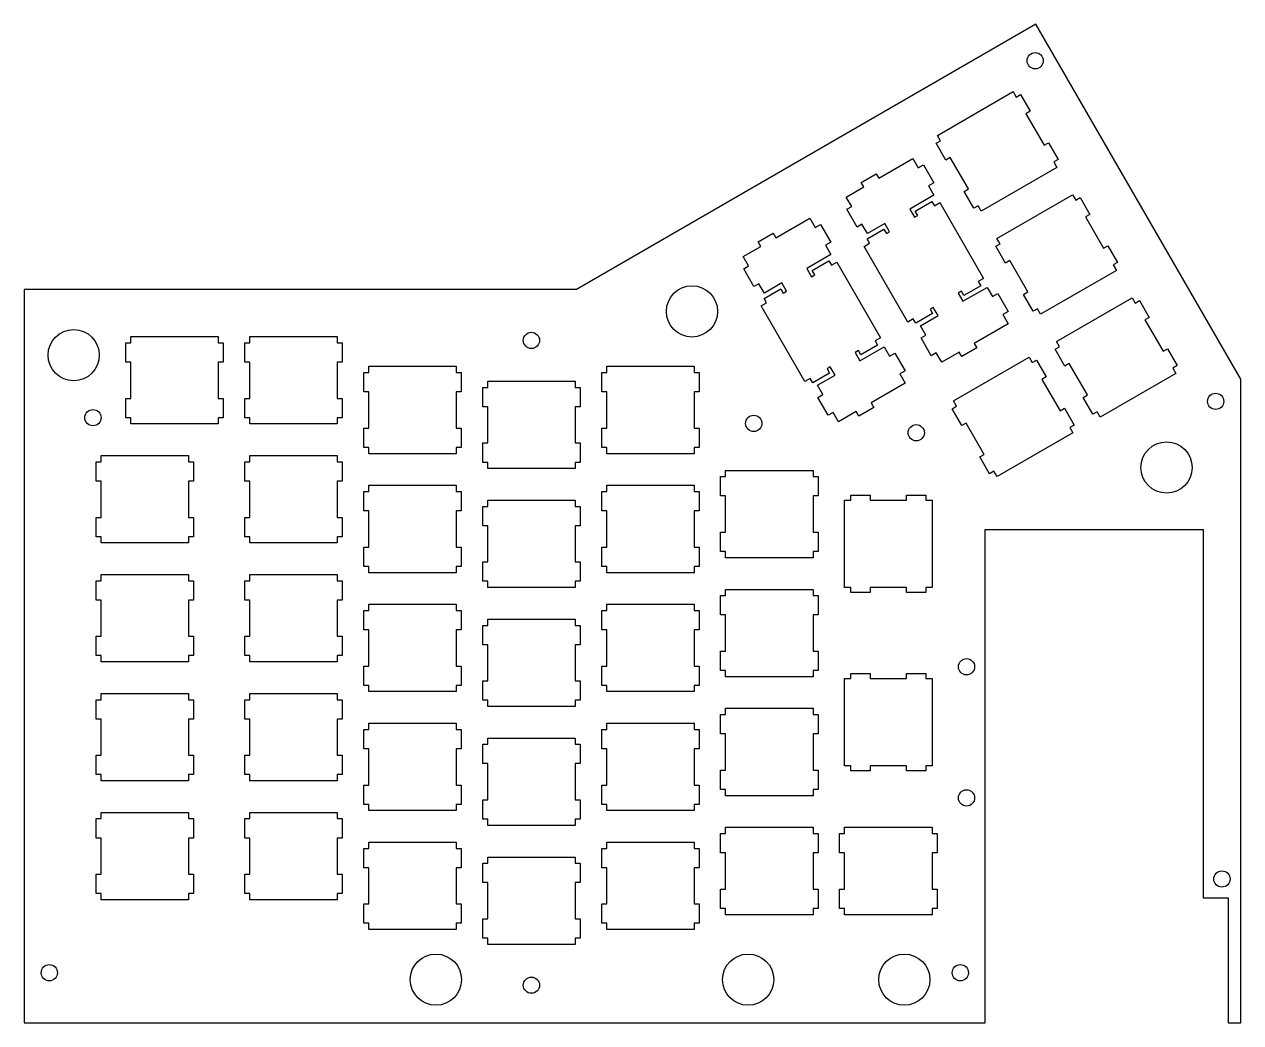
# Model space of a CAD drawing. Header units: millimetres. Extents: x -401 to 1, y -157 to 3.
# Drawn here: x -400.9 to -206.1, y -156.9 to 3 of the extents above; entities that cross this region are included whole.
import ezdxf

# ---------------------------------------------------------------- set-up
doc = ezdxf.new("R2010")
doc.units = ezdxf.units.MM
doc.layers.get('0').update_dxf_attribs({"linetype": 'CONTINUOUS'})

msp = doc.modelspace()

# ---------------------------------------------------------------- linework, layer by layer
for points in [[(-247.03, -77.9065), (-212.1328, -77.9065), (-212.1328, -136.896), (-208.1328, -136.896), (-208.1328, -156.896), (-206.1328, -156.896), (-206.1328, -53.8551), (-238.9409, 2.97), (-312.5021, -39.5012), (-400.9058, -39.5012), (-400.9058, -156.896), (-247.03, -156.896)], [(-254.686, -14.8112), (-242.562, -7.8107), (-242.062, -8.6775), (-241.37, -8.2779), (-239.819, -10.9609), (-240.511, -11.3619), (-237.612, -16.3849), (-236.919, -15.9839), (-235.37, -18.6697), (-236.062, -19.0693), (-235.561, -19.9361), (-247.687, -26.9351), (-248.187, -26.0697), (-248.88, -26.4694), (-250.429, -23.7849), (-249.736, -23.3839), (-252.637, -18.361), (-253.33, -18.762), (-254.88, -16.0776), (-254.187, -15.6779)], [(-264.063, -21.6683), (-258.634, -18.5333), (-257.771, -20.027), (-256.923, -19.5378), (-255.273, -22.3959), (-256.122, -22.8851), (-255.259, -24.3789), (-259.13, -26.614), (-258.367, -27.9356), (-257.847, -27.6365), (-258.248, -26.942), (-255.564, -25.3917), (-255.164, -26.0849), (-254.297, -25.586), (-247.297, -37.7102), (-248.164, -38.209), (-247.764, -38.9019), (-250.447, -40.4523), (-250.848, -39.7591), (-251.368, -40.0597), (-250.604, -41.3798), (-246.733, -39.146), (-245.872, -40.6382), (-245.023, -40.1479), (-243.372, -43.0057), (-244.221, -43.4964), (-243.359, -44.9901), (-248.788, -48.1252), (-248.376, -48.8403), (-250.801, -50.2405), (-251.213, -49.5254), (-254.011, -51.1404), (-254.873, -49.6464), (-255.671, -50.1068), (-257.321, -47.2489), (-256.524, -46.7886), (-257.385, -45.2949), (-254.588, -43.6809), (-255.352, -42.3594), (-255.871, -42.66), (-255.47, -43.3532), (-258.156, -44.9019), (-258.556, -44.2087), (-259.422, -44.7089), (-266.421, -32.5851), (-265.556, -32.0849), (-265.955, -31.3931), (-263.271, -29.8428), (-262.87, -30.536), (-262.35, -30.2355), (-263.114, -28.914), (-265.91, -30.5291), (-266.774, -29.0353), (-267.57, -29.4955), (-269.22, -26.6375), (-268.423, -26.1772), (-269.286, -24.6834), (-266.489, -23.0684), (-266.902, -22.3545), (-264.477, -20.9544)], [(-245.161, -31.309), (-233.037, -24.3086), (-232.537, -25.174), (-231.845, -24.7744), (-230.294, -27.4588), (-230.986, -27.8598), (-228.087, -32.8827), (-227.394, -32.4817), (-225.845, -35.1675), (-226.537, -35.5671), (-226.036, -36.4338), (-238.162, -43.4329), (-238.662, -42.5676), (-239.355, -42.9673), (-240.904, -40.283), (-240.211, -39.8819), (-243.112, -34.8589), (-243.805, -35.2599), (-245.355, -32.5741), (-244.662, -32.1744)], [(-280.561, -31.1933), (-275.132, -28.0583), (-274.269, -29.552), (-273.42, -29.0628), (-271.771, -31.9209), (-272.62, -32.4101), (-271.757, -33.9039), (-275.628, -36.1389), (-274.864, -37.4608), (-274.345, -37.1602), (-274.746, -36.467), (-272.06, -34.9167), (-271.661, -35.6097), (-270.795, -35.111), (-263.795, -47.2352), (-264.66, -47.734), (-264.261, -48.4269), (-266.945, -49.9773), (-267.346, -49.2841), (-267.865, -49.5847), (-267.102, -50.9048), (-263.231, -48.671), (-262.37, -50.1632), (-261.521, -49.6729), (-259.87, -52.5307), (-260.719, -53.0214), (-259.856, -54.5151), (-265.287, -57.6502), (-264.875, -58.3653), (-267.299, -59.7655), (-267.711, -59.0504), (-270.508, -60.6654), (-271.371, -59.1714), (-272.168, -59.6318), (-273.817, -56.7739), (-273.022, -56.3136), (-273.885, -54.8199), (-271.086, -53.2059), (-271.849, -51.8844), (-272.369, -52.185), (-271.968, -52.8782), (-274.653, -54.4269), (-275.053, -53.7337), (-275.92, -54.2339), (-282.919, -42.11), (-282.054, -41.6098), (-282.453, -40.918), (-279.769, -39.3679), (-279.368, -40.0611), (-278.848, -39.7605), (-279.612, -38.439), (-282.408, -40.054), (-283.272, -38.5604), (-284.067, -39.0204), (-285.718, -36.1625), (-284.921, -35.7022), (-285.784, -34.2084), (-282.987, -32.5934), (-283.399, -31.8795), (-280.975, -30.4794)], [(-235.636, -47.807), (-223.512, -40.8065), (-223.012, -41.6719), (-222.32, -41.2722), (-220.769, -43.9579), (-221.461, -44.3576), (-218.562, -49.3808), (-217.869, -48.9811), (-216.32, -51.6654), (-217.012, -52.0651), (-216.511, -52.9318), (-228.637, -59.9309), (-229.137, -59.0656), (-229.83, -59.4653), (-231.379, -56.7806), (-230.686, -56.3809), (-233.587, -51.3567), (-234.28, -51.7578), (-235.83, -49.0721), (-235.137, -48.6724)], [(-383.8563, -48.0261), (-383.8563, -47.027), (-369.8554, -47.027), (-369.8554, -48.0261), (-369.0562, -48.0261), (-369.0562, -51.1267), (-369.8554, -51.1267), (-369.8554, -56.9267), (-369.0562, -56.9267), (-369.0562, -60.0258), (-369.8554, -60.0258), (-369.8554, -61.0263), (-383.8563, -61.0263), (-383.8563, -60.0258), (-384.6569, -60.0258), (-384.6569, -56.9267), (-383.8563, -56.9267), (-383.8563, -51.1267), (-384.6569, -51.1267), (-384.6569, -48.0261)], [(-364.8063, -48.0261), (-364.8063, -47.027), (-350.8069, -47.027), (-350.8069, -48.0261), (-350.0061, -48.0261), (-350.0061, -51.1267), (-350.8069, -51.1267), (-350.8069, -56.9267), (-350.0061, -56.9267), (-350.0061, -60.0258), (-350.8069, -60.0258), (-350.8069, -61.0263), (-364.8063, -61.0263), (-364.8063, -60.0258), (-365.6055, -60.0258), (-365.6055, -56.9267), (-364.8063, -56.9267), (-364.8063, -51.1267), (-365.6055, -51.1267), (-365.6055, -48.0261)], [(-252.135, -57.332), (-240.01, -50.3315), (-239.509, -51.1969), (-238.817, -50.7972), (-237.266, -53.4829), (-237.959, -53.8826), (-235.06, -58.9058), (-234.367, -58.5061), (-232.816, -61.1904), (-233.51, -61.5901), (-233.009, -62.4568), (-245.135, -69.4559), (-245.635, -68.5906), (-246.327, -68.9903), (-247.877, -66.3056), (-247.184, -65.9059), (-250.085, -60.8817), (-250.776, -61.2828), (-252.327, -58.5971), (-251.635, -58.1974)], [(-345.7548, -52.7886), (-345.7548, -51.7881), (-331.7555, -51.7881), (-331.7555, -52.7886), (-330.9561, -52.7886), (-330.9561, -55.8878), (-331.7555, -55.8878), (-331.7555, -61.6878), (-330.9561, -61.6878), (-330.9561, -64.7883), (-331.7555, -64.7883), (-331.7555, -65.7888), (-345.7548, -65.7888), (-345.7548, -64.7883), (-346.5556, -64.7883), (-346.5556, -61.6878), (-345.7548, -61.6878), (-345.7548, -55.8878), (-346.5556, -55.8878), (-346.5556, -52.7886)], [(-307.6548, -52.7886), (-307.6548, -51.7881), (-293.655, -51.7881), (-293.655, -52.7886), (-292.856, -52.7886), (-292.856, -55.8878), (-293.655, -55.8878), (-293.655, -61.6878), (-292.856, -61.6878), (-292.856, -64.7883), (-293.655, -64.7883), (-293.655, -65.7888), (-307.6548, -65.7888), (-307.6548, -64.7883), (-308.4556, -64.7883), (-308.4556, -61.6878), (-307.6548, -61.6878), (-307.6548, -55.8878), (-308.4556, -55.8878), (-308.4556, -52.7886)], [(-326.7048, -55.1699), (-326.7048, -54.1694), (-312.7055, -54.1694), (-312.7055, -55.1699), (-311.9061, -55.1699), (-311.9061, -58.269), (-312.7055, -58.269), (-312.7055, -64.0704), (-311.9061, -64.0704), (-311.9061, -67.1696), (-312.7055, -67.1696), (-312.7055, -68.1687), (-326.7048, -68.1687), (-326.7048, -67.1696), (-327.5056, -67.1696), (-327.5056, -64.0704), (-326.7048, -64.0704), (-326.7048, -58.269), (-327.5056, -58.269), (-327.5056, -55.1699)], [(-388.6202, -67.0761), (-388.6202, -66.077), (-374.6179, -66.077), (-374.6179, -67.0761), (-373.8187, -67.0761), (-373.8187, -70.1767), (-374.6179, -70.1767), (-374.6179, -75.9767), (-373.8187, -75.9767), (-373.8187, -79.0758), (-374.6179, -79.0758), (-374.6179, -80.0763), (-388.6202, -80.0763), (-388.6202, -79.0758), (-389.418, -79.0758), (-389.418, -75.9767), (-388.6202, -75.9767), (-388.6202, -70.1767), (-389.418, -70.1767), (-389.418, -67.0761)], [(-364.8049, -67.0761), (-364.8049, -66.077), (-350.8055, -66.077), (-350.8055, -67.0761), (-350.0061, -67.0761), (-350.0061, -70.1767), (-350.8055, -70.1767), (-350.8055, -75.9767), (-350.0061, -75.9767), (-350.0061, -79.0758), (-350.8055, -79.0758), (-350.8055, -80.0763), (-364.8049, -80.0763), (-364.8049, -79.0758), (-365.6055, -79.0758), (-365.6055, -75.9767), (-364.8049, -75.9767), (-364.8049, -70.1767), (-365.6055, -70.1767), (-365.6055, -67.0761)], [(-288.605, -69.4574), (-288.605, -68.4569), (-274.605, -68.4569), (-274.605, -69.4574), (-273.806, -69.4574), (-273.806, -72.5579), (-274.605, -72.5579), (-274.605, -78.3579), (-273.806, -78.3579), (-273.806, -81.4571), (-274.605, -81.4571), (-274.605, -82.4576), (-288.605, -82.4576), (-288.605, -81.4571), (-289.406, -81.4571), (-289.406, -78.3579), (-288.605, -78.3579), (-288.605, -72.5579), (-289.406, -72.5579), (-289.406, -69.4574)], [(-345.7548, -71.8386), (-345.7548, -70.8381), (-331.7555, -70.8381), (-331.7555, -71.8386), (-330.9561, -71.8386), (-330.9561, -74.9378), (-331.7555, -74.9378), (-331.7555, -80.7378), (-330.9561, -80.7378), (-330.9561, -83.8383), (-331.7555, -83.8383), (-331.7555, -84.8388), (-345.7548, -84.8388), (-345.7548, -83.8383), (-346.5556, -83.8383), (-346.5556, -80.7378), (-345.7548, -80.7378), (-345.7548, -74.9378), (-346.5556, -74.9378), (-346.5556, -71.8386)], [(-307.6548, -71.8386), (-307.6548, -70.8381), (-293.655, -70.8381), (-293.655, -71.8386), (-292.856, -71.8386), (-292.856, -74.9378), (-293.655, -74.9378), (-293.655, -80.7378), (-292.856, -80.7378), (-292.856, -83.8383), (-293.655, -83.8383), (-293.655, -84.8388), (-307.6548, -84.8388), (-307.6548, -83.8383), (-308.4556, -83.8383), (-308.4556, -80.7378), (-307.6548, -80.7378), (-307.6548, -74.9378), (-308.4556, -74.9378), (-308.4556, -71.8386)], [(-326.7048, -74.2199), (-326.7048, -73.2194), (-312.7055, -73.2194), (-312.7055, -74.2199), (-311.9061, -74.2199), (-311.9061, -77.319), (-312.7055, -77.319), (-312.7055, -83.119), (-311.9061, -83.119), (-311.9061, -86.2196), (-312.7055, -86.2196), (-312.7055, -87.2187), (-326.7048, -87.2187), (-326.7048, -86.2196), (-327.5056, -86.2196), (-327.5056, -83.119), (-326.7048, -83.119), (-326.7048, -77.319), (-327.5056, -77.319), (-327.5056, -74.2199)], [(-259.655, -73.2194), (-259.655, -72.42), (-256.556, -72.42), (-256.556, -73.2194), (-255.555, -73.2194), (-255.555, -87.2187), (-256.556, -87.2187), (-256.556, -88.0195), (-259.655, -88.0195), (-259.655, -87.2187), (-265.455, -87.2187), (-265.455, -88.0195), (-268.556, -88.0195), (-268.556, -87.2187), (-269.555, -87.2187), (-269.555, -73.2194), (-268.556, -73.2194), (-268.556, -72.42), (-265.455, -72.42), (-265.455, -73.2194)], [(-388.6202, -86.1261), (-388.6202, -85.127), (-374.6179, -85.127), (-374.6179, -86.1261), (-373.8187, -86.1261), (-373.8187, -89.2267), (-374.6179, -89.2267), (-374.6179, -95.0267), (-373.8187, -95.0267), (-373.8187, -98.1258), (-374.6179, -98.1258), (-374.6179, -99.1263), (-388.6202, -99.1263), (-388.6202, -98.1258), (-389.418, -98.1258), (-389.418, -95.0267), (-388.6202, -95.0267), (-388.6202, -89.2267), (-389.418, -89.2267), (-389.418, -86.1261)], [(-364.8049, -86.1261), (-364.8049, -85.127), (-350.8055, -85.127), (-350.8055, -86.1261), (-350.0061, -86.1261), (-350.0061, -89.2267), (-350.8055, -89.2267), (-350.8055, -95.0267), (-350.0061, -95.0267), (-350.0061, -98.1258), (-350.8055, -98.1258), (-350.8055, -99.1263), (-364.8049, -99.1263), (-364.8049, -98.1258), (-365.6055, -98.1258), (-365.6055, -95.0267), (-364.8049, -95.0267), (-364.8049, -89.2267), (-365.6055, -89.2267), (-365.6055, -86.1261)], [(-288.605, -88.5074), (-288.605, -87.5069), (-274.605, -87.5069), (-274.605, -88.5074), (-273.806, -88.5074), (-273.806, -91.6079), (-274.605, -91.6079), (-274.605, -97.4079), (-273.806, -97.4079), (-273.806, -100.507), (-274.605, -100.507), (-274.605, -101.508), (-288.605, -101.508), (-288.605, -100.507), (-289.406, -100.507), (-289.406, -97.4079), (-288.605, -97.4079), (-288.605, -91.6079), (-289.406, -91.6079), (-289.406, -88.5074)], [(-345.7548, -90.8886), (-345.7548, -89.8881), (-331.7555, -89.8881), (-331.7555, -90.8886), (-330.9561, -90.8886), (-330.9561, -93.9878), (-331.7555, -93.9878), (-331.7555, -99.7878), (-330.9561, -99.7878), (-330.9561, -102.888), (-331.7555, -102.888), (-331.7555, -103.889), (-345.7548, -103.889), (-345.7548, -102.888), (-346.5556, -102.888), (-346.5556, -99.7878), (-345.7548, -99.7878), (-345.7548, -93.9878), (-346.5556, -93.9878), (-346.5556, -90.8886)], [(-307.6548, -90.8886), (-307.6548, -89.8881), (-293.655, -89.8881), (-293.655, -90.8886), (-292.856, -90.8886), (-292.856, -93.9878), (-293.655, -93.9878), (-293.655, -99.7878), (-292.856, -99.7878), (-292.856, -102.888), (-293.655, -102.888), (-293.655, -103.889), (-307.6548, -103.889), (-307.6548, -102.888), (-308.4556, -102.888), (-308.4556, -99.7878), (-307.6548, -99.7878), (-307.6548, -93.9878), (-308.4556, -93.9878), (-308.4556, -90.8886)], [(-326.7048, -93.2699), (-326.7048, -92.2694), (-312.7055, -92.2694), (-312.7055, -93.2699), (-311.9061, -93.2699), (-311.9061, -96.369), (-312.7055, -96.369), (-312.7055, -102.169), (-311.9061, -102.169), (-311.9061, -105.27), (-312.7055, -105.27), (-312.7055, -106.269), (-326.7048, -106.269), (-326.7048, -105.27), (-327.5056, -105.27), (-327.5056, -102.169), (-326.7048, -102.169), (-326.7048, -96.369), (-327.5056, -96.369), (-327.5056, -93.2699)], [(-259.655, -101.794), (-259.655, -100.995), (-256.556, -100.995), (-256.556, -101.794), (-255.555, -101.794), (-255.555, -115.794), (-256.556, -115.794), (-256.556, -116.594), (-259.655, -116.594), (-259.655, -115.794), (-265.455, -115.794), (-265.455, -116.594), (-268.556, -116.594), (-268.556, -115.794), (-269.555, -115.794), (-269.555, -101.794), (-268.556, -101.794), (-268.556, -100.995), (-265.455, -100.995), (-265.455, -101.794)], [(-388.6202, -105.176), (-388.6202, -104.177), (-374.6179, -104.177), (-374.6179, -105.176), (-373.8187, -105.176), (-373.8187, -108.277), (-374.6179, -108.277), (-374.6179, -114.077), (-373.8187, -114.077), (-373.8187, -117.176), (-374.6179, -117.176), (-374.6179, -118.176), (-388.6202, -118.176), (-388.6202, -117.176), (-389.418, -117.176), (-389.418, -114.077), (-388.6202, -114.077), (-388.6202, -108.277), (-389.418, -108.277), (-389.418, -105.176)], [(-364.8049, -105.176), (-364.8049, -104.177), (-350.8055, -104.177), (-350.8055, -105.176), (-350.0061, -105.176), (-350.0061, -108.277), (-350.8055, -108.277), (-350.8055, -114.077), (-350.0061, -114.077), (-350.0061, -117.176), (-350.8055, -117.176), (-350.8055, -118.176), (-364.8049, -118.176), (-364.8049, -117.176), (-365.6055, -117.176), (-365.6055, -114.077), (-364.8049, -114.077), (-364.8049, -108.277), (-365.6055, -108.277), (-365.6055, -105.176)], [(-288.605, -107.557), (-288.605, -106.557), (-274.605, -106.557), (-274.605, -107.557), (-273.806, -107.557), (-273.806, -110.658), (-274.605, -110.658), (-274.605, -116.458), (-273.806, -116.458), (-273.806, -119.557), (-274.605, -119.557), (-274.605, -120.558), (-288.605, -120.558), (-288.605, -119.557), (-289.406, -119.557), (-289.406, -116.458), (-288.605, -116.458), (-288.605, -110.658), (-289.406, -110.658), (-289.406, -107.557)], [(-345.7548, -109.939), (-345.7548, -108.938), (-331.7555, -108.938), (-331.7555, -109.939), (-330.9561, -109.939), (-330.9561, -113.038), (-331.7555, -113.038), (-331.7555, -118.838), (-330.9561, -118.838), (-330.9561, -121.938), (-331.7555, -121.938), (-331.7555, -122.939), (-345.7548, -122.939), (-345.7548, -121.938), (-346.5556, -121.938), (-346.5556, -118.838), (-345.7548, -118.838), (-345.7548, -113.038), (-346.5556, -113.038), (-346.5556, -109.939)], [(-307.6548, -109.939), (-307.6548, -108.938), (-293.655, -108.938), (-293.655, -109.939), (-292.856, -109.939), (-292.856, -113.038), (-293.655, -113.038), (-293.655, -118.838), (-292.856, -118.838), (-292.856, -121.938), (-293.655, -121.938), (-293.655, -122.939), (-307.6548, -122.939), (-307.6548, -121.938), (-308.4556, -121.938), (-308.4556, -118.838), (-307.6548, -118.838), (-307.6548, -113.038), (-308.4556, -113.038), (-308.4556, -109.939)], [(-326.7048, -112.32), (-326.7048, -111.319), (-312.7055, -111.319), (-312.7055, -112.32), (-311.9061, -112.32), (-311.9061, -115.419), (-312.7055, -115.419), (-312.7055, -121.219), (-311.9061, -121.219), (-311.9061, -124.32), (-312.7055, -124.32), (-312.7055, -125.319), (-326.7048, -125.319), (-326.7048, -124.32), (-327.5056, -124.32), (-327.5056, -121.219), (-326.7048, -121.219), (-326.7048, -115.419), (-327.5056, -115.419), (-327.5056, -112.32)], [(-388.6202, -124.226), (-388.6202, -123.227), (-374.6179, -123.227), (-374.6179, -124.226), (-373.8187, -124.226), (-373.8187, -127.327), (-374.6179, -127.327), (-374.6179, -133.127), (-373.8187, -133.127), (-373.8187, -136.226), (-374.6179, -136.226), (-374.6179, -137.226), (-388.6202, -137.226), (-388.6202, -136.226), (-389.418, -136.226), (-389.418, -133.127), (-388.6202, -133.127), (-388.6202, -127.327), (-389.418, -127.327), (-389.418, -124.226)], [(-364.8049, -124.226), (-364.8049, -123.227), (-350.8055, -123.227), (-350.8055, -124.226), (-350.0061, -124.226), (-350.0061, -127.327), (-350.8055, -127.327), (-350.8055, -133.127), (-350.0061, -133.127), (-350.0061, -136.226), (-350.8055, -136.226), (-350.8055, -137.226), (-364.8049, -137.226), (-364.8049, -136.226), (-365.6055, -136.226), (-365.6055, -133.127), (-364.8049, -133.127), (-364.8049, -127.327), (-365.6055, -127.327), (-365.6055, -124.226)], [(-288.605, -126.607), (-288.605, -125.607), (-274.605, -125.607), (-274.605, -126.607), (-273.806, -126.607), (-273.806, -129.708), (-274.605, -129.708), (-274.605, -135.508), (-273.806, -135.508), (-273.806, -138.607), (-274.605, -138.607), (-274.605, -139.609), (-288.605, -139.609), (-288.605, -138.607), (-289.406, -138.607), (-289.406, -135.508), (-288.605, -135.508), (-288.605, -129.708), (-289.406, -129.708), (-289.406, -126.607)], [(-269.555, -126.607), (-269.555, -125.607), (-255.555, -125.607), (-255.555, -126.607), (-254.756, -126.607), (-254.756, -129.708), (-255.555, -129.708), (-255.555, -135.508), (-254.756, -135.508), (-254.756, -138.607), (-255.555, -138.607), (-255.555, -139.609), (-269.555, -139.609), (-269.555, -138.607), (-270.356, -138.607), (-270.356, -135.508), (-269.555, -135.508), (-269.555, -129.708), (-270.356, -129.708), (-270.356, -126.607)], [(-345.7548, -128.989), (-345.7548, -127.988), (-331.7555, -127.988), (-331.7555, -128.989), (-330.9561, -128.989), (-330.9561, -132.088), (-331.7555, -132.088), (-331.7555, -137.888), (-330.9561, -137.888), (-330.9561, -140.988), (-331.7555, -140.988), (-331.7555, -141.989), (-345.7548, -141.989), (-345.7548, -140.988), (-346.5556, -140.988), (-346.5556, -137.888), (-345.7548, -137.888), (-345.7548, -132.088), (-346.5556, -132.088), (-346.5556, -128.989)], [(-307.6548, -128.989), (-307.6548, -127.988), (-293.655, -127.988), (-293.655, -128.989), (-292.856, -128.989), (-292.856, -132.088), (-293.655, -132.088), (-293.655, -137.888), (-292.856, -137.888), (-292.856, -140.988), (-293.655, -140.988), (-293.655, -141.989), (-307.6548, -141.989), (-307.6548, -140.988), (-308.4556, -140.988), (-308.4556, -137.888), (-307.6548, -137.888), (-307.6548, -132.088), (-308.4556, -132.088), (-308.4556, -128.989)], [(-326.7048, -131.37), (-326.7048, -130.369), (-312.7055, -130.369), (-312.7055, -131.37), (-311.9061, -131.37), (-311.9061, -134.47), (-312.7055, -134.47), (-312.7055, -140.27), (-311.9061, -140.27), (-311.9061, -143.37), (-312.7055, -143.37), (-312.7055, -144.37), (-326.7048, -144.37), (-326.7048, -143.37), (-327.5056, -143.37), (-327.5056, -140.27), (-326.7048, -140.27), (-326.7048, -134.47), (-327.5056, -134.47), (-327.5056, -131.37)]]:
    msp.add_lwpolyline(points, close=True)
for centre, radius in [((-239.0389, -2.8601), 1.3), ((-294, -43), 4.1), ((-393, -50), 4.1), ((-319.7053, -47.6449), 1.3), ((-210.1328, -57.4065), 1.3), ((-389.9177, -60.0157), 1.3), ((-284.106, -60.931), 1.3), ((-258.082, -62.431), 1.3), ((-218, -68), 4.1), ((-250.03, -99.9065), 1.3), ((-250.03, -120.9065), 1.3), ((-209.1328, -133.896), 1.3), ((-335, -150), 4.1), ((-285, -150), 4.1), ((-260, -150), 4.1), ((-396.9058, -148.896), 1.3), ((-251.03, -148.896), 1.3), ((-319.7053, -150.896), 1.3)]:
    msp.add_circle(centre, radius)

doc.saveas('drawing.dxf')
